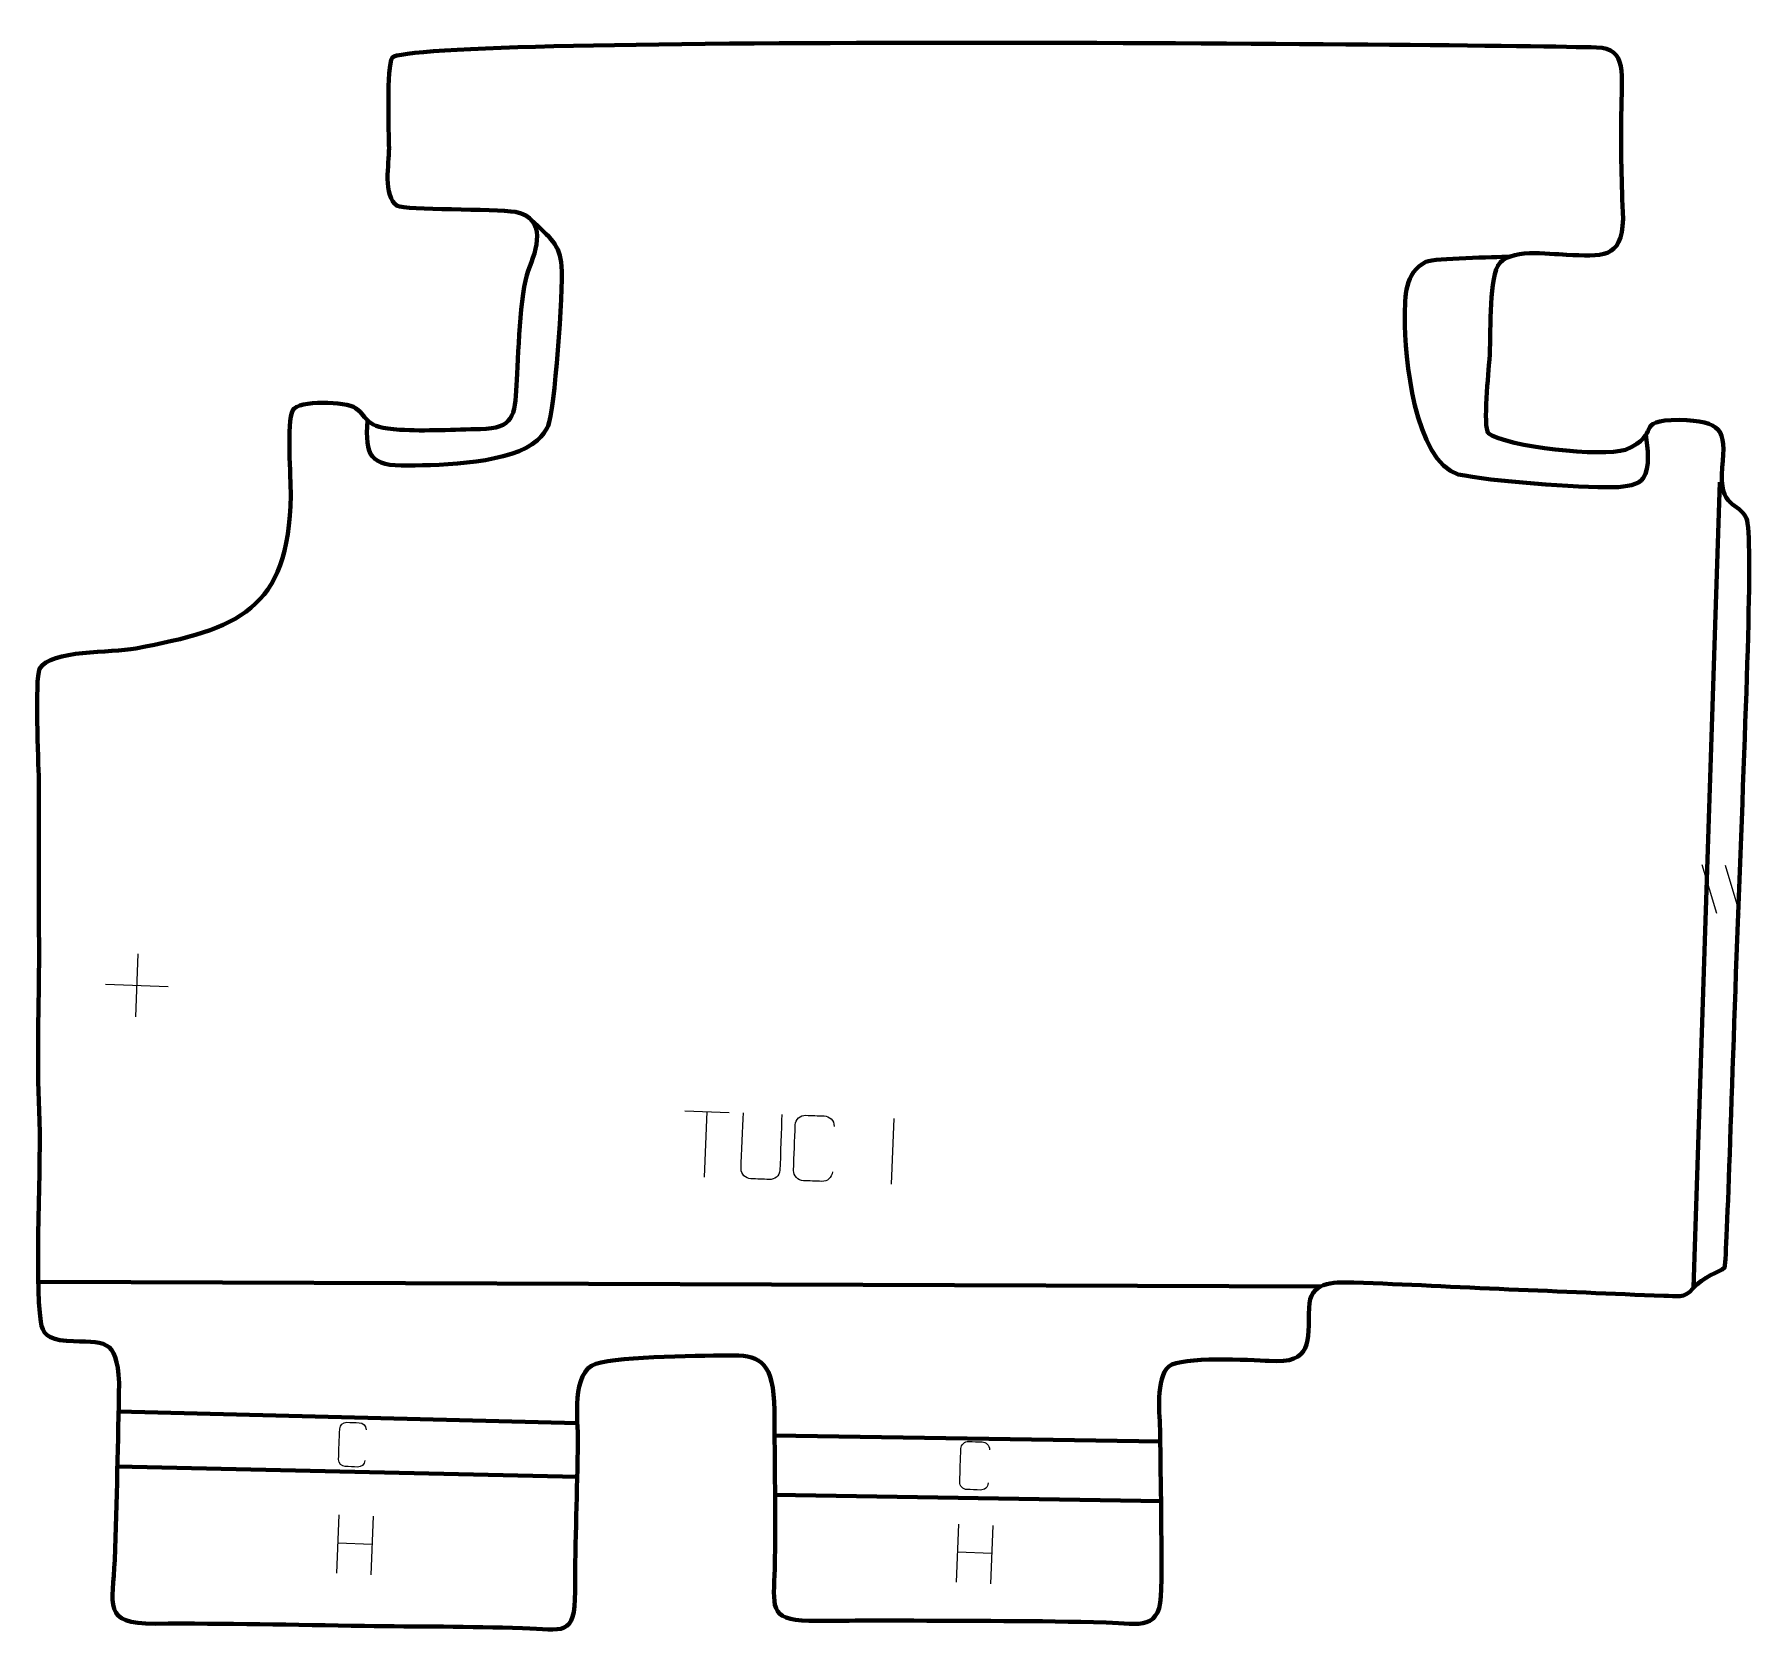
# Model space of a CAD drawing. Header units: millimetres. Extents: x -636 to 19, y 56 to 667.
import ezdxf

# ---------------------------------------------------------------- set-up
doc = ezdxf.new("R2010")
doc.units = ezdxf.units.MM
doc.header["$MEASUREMENT"] = 0
doc.layers.add('layer 1', color=7, linetype='Continuous', plot=False)
doc.layers.add('layer 2', color=7, linetype='Continuous')
doc.layers.add('layer 3', color=7, linetype='Continuous')

msp = doc.modelspace()

# ---------------------------------------------------------------- linework, layer by layer
at = {"layer": 'layer 1', "color": 250, "lineweight": 9}
for points in [[(-1.1659, 350.2505), (-1.1659, 350.2505), (4.3673, 331.6739), (4.3673, 331.6739)], [(7.7498, 349.9179), (7.7498, 349.9179), (13.283, 331.3413), (13.283, 331.3413)], [(-596.9367, 316.2049), (-596.9367, 316.2049), (-597.8305, 292.2436), (-597.8305, 292.2436)], [(-609.3642, 304.6711), (-609.3642, 304.6711), (-585.4029, 303.7773), (-585.4029, 303.7773)], [(-388.6389, 256.3803), (-388.6389, 256.3803), (-371.6635, 255.7471), (-371.6635, 255.7471)], [(-381.0803, 231.151), (-381.0803, 231.151), (-380.1501, 256.0873), (-380.1501, 256.0873)], [(-309.0208, 253.444), (-309.0208, 253.444), (-309.9517, 228.4872), (-309.9517, 228.4872)], [(-520.4611, 102.4445), (-520.4611, 102.4445), (-521.2884, 80.2673), (-521.2884, 80.2673)], [(-507.3545, 101.9556), (-507.3545, 101.9556), (-508.1877, 79.6208), (-508.1877, 79.6208)], [(-284.4195, 98.9352), (-284.4195, 98.9352), (-285.2467, 76.7579), (-285.2467, 76.7579)], [(-271.3129, 98.4463), (-271.3129, 98.4463), (-272.146, 76.1115), (-272.146, 76.1115)], [(-520.8404, 91.8089), (-520.8404, 91.8089), (-507.7512, 91.3206), (-507.7512, 91.3206)], [(-284.7988, 88.2995), (-284.7988, 88.2995), (-271.7096, 87.8113), (-271.7096, 87.8113)]]:
    msp.add_open_spline(points, degree=3, dxfattribs=at)
for points, knots in [([(-351.6641, 255.0286), (-351.871, 249.4929), (-352.1556, 239.2946), (-352.3618, 233.7581), (-352.3618, 233.7581), (-352.5849, 231.5253), (-354.3141, 230.1626), (-356.4607, 230.2322), (-356.4607, 230.2322), (-358.791, 230.3195), (-361.1212, 230.4065), (-363.4511, 230.493), (-363.4511, 230.493), (-365.3786, 230.4632), (-367.2816, 232.352), (-367.198, 234.2948), (-367.198, 234.2948), (-366.9902, 239.8528), (-366.5157, 250.0175), (-366.3088, 255.5749)], [0, 0, 0, 0, 0.16666667, 0.16666667, 0.16666667, 0.16666667, 0.33333333, 0.33333333, 0.33333333, 0.33333333, 0.5, 0.5, 0.5, 0.5, 0.66666667, 0.66666667, 0.66666667, 0.66666667, 1, 1, 1, 1]), ([(-332.3703, 233.1542), (-332.5966, 230.8376), (-334.3278, 229.4216), (-336.4744, 229.4908), (-336.4744, 229.4908), (-338.8047, 229.5781), (-341.135, 229.6651), (-343.4648, 229.7516), (-343.4648, 229.7516), (-345.3925, 229.718), (-347.293, 231.6747), (-347.2066, 233.6902), (-347.2066, 233.6902), (-346.9911, 239.4562), (-346.776, 245.2219), (-346.5614, 250.9872), (-346.5614, 250.9872), (-346.4774, 253.1236), (-344.6679, 254.7766), (-342.5175, 254.6829), (-342.5175, 254.6829), (-340.1934, 254.5962), (-337.8689, 254.5095), (-335.5444, 254.4228), (-335.5444, 254.4228), (-333.5978, 254.3857), (-331.6634, 252.821), (-331.7276, 250.384)], [0, 0, 0, 0, 0.125, 0.125, 0.125, 0.125, 0.25, 0.25, 0.25, 0.25, 0.375, 0.375, 0.375, 0.375, 0.5, 0.5, 0.5, 0.5, 0.625, 0.625, 0.625, 0.625, 0.75, 0.75, 0.75, 0.75, 1, 1, 1, 1]), ([(-510.4832, 123.1538), (-510.6362, 121.5865), (-511.8075, 120.6285), (-513.2598, 120.6754), (-513.2598, 120.6754), (-514.8363, 120.7344), (-516.4128, 120.7933), (-517.9891, 120.8518), (-517.9891, 120.8518), (-519.2932, 120.8291), (-520.579, 122.1529), (-520.5205, 123.5164), (-520.5205, 123.5164), (-520.3748, 127.4174), (-520.2293, 131.3182), (-520.084, 135.2187), (-520.084, 135.2187), (-520.0272, 136.6641), (-518.803, 137.7824), (-517.3482, 137.719), (-517.3482, 137.719), (-515.7758, 137.6603), (-514.2032, 137.6017), (-512.6306, 137.543), (-512.6306, 137.543), (-511.3136, 137.5179), (-510.0049, 136.4593), (-510.0483, 134.8106)], [0, 0, 0, 0, 0.125, 0.125, 0.125, 0.125, 0.25, 0.25, 0.25, 0.25, 0.375, 0.375, 0.375, 0.375, 0.5, 0.5, 0.5, 0.5, 0.625, 0.625, 0.625, 0.625, 0.75, 0.75, 0.75, 0.75, 1, 1, 1, 1]), ([(-273.0115, 114.5924), (-273.1776, 112.8921), (-274.4483, 111.8528), (-276.0239, 111.9036), (-276.0239, 111.9036), (-277.7342, 111.9677), (-279.4446, 112.0315), (-281.1547, 112.095), (-281.1547, 112.095), (-282.5695, 112.0704), (-283.9645, 113.5066), (-283.9011, 114.9859), (-283.9011, 114.9859), (-283.7429, 119.218), (-283.5851, 123.4499), (-283.4275, 127.6816), (-283.4275, 127.6816), (-283.3659, 129.2497), (-282.0377, 130.463), (-280.4594, 130.3942), (-280.4594, 130.3942), (-278.7535, 130.3305), (-277.0474, 130.2669), (-275.3413, 130.2032), (-275.3413, 130.2032), (-273.9125, 130.176), (-272.4927, 129.0275), (-272.5398, 127.2389)], [0, 0, 0, 0, 0.125, 0.125, 0.125, 0.125, 0.25, 0.25, 0.25, 0.25, 0.375, 0.375, 0.375, 0.375, 0.5, 0.5, 0.5, 0.5, 0.625, 0.625, 0.625, 0.625, 0.75, 0.75, 0.75, 0.75, 1, 1, 1, 1])]:
    msp.add_open_spline(points, degree=3, knots=knots, dxfattribs=at)
at = {"layer": 'layer 2', "color": 142, "lineweight": 158}
for points, knots in [([(-509.487, 519.4519), (-510.4801, 505.8133), (-508.7043, 502.0304), (-493.9832, 502.2009), (-493.9832, 502.2009), (-481.0138, 502.4399), (-454.4048, 502.989), (-444.7207, 511.9384), (-444.7207, 511.9384), (-442.8915, 513.6289), (-441.6187, 515.443), (-440.7286, 517.3611), (-440.7286, 517.3611), (-438.3528, 522.4807), (-434.792, 568.7509), (-435.5348, 578.2244), (-435.5348, 578.2244), (-436.1712, 586.3395), (-439.8436, 589.0513), (-447.2689, 595.9783)], [0, 0, 0, 0, 0.16666667, 0.16666667, 0.16666667, 0.16666667, 0.33333333, 0.33333333, 0.33333333, 0.33333333, 0.5, 0.5, 0.5, 0.5, 0.66666667, 0.66666667, 0.66666667, 0.66666667, 1, 1, 1, 1]), ([(-74.415, 581.8359), (-80.4176, 581.5563), (-102.2828, 581.2425), (-106.3219, 579.9022), (-106.3219, 579.9022), (-114.4449, 575.4641), (-114.1906, 566.9685), (-114.3859, 558.5636), (-114.3859, 558.5636), (-114.4806, 543.886), (-110.6342, 503.8598), (-93.953, 498.8639), (-93.953, 498.8639), (-81.8547, 496.3014), (-48.6297, 493.6848), (-34.7176, 493.9798), (-34.7176, 493.9798), (-29.7995, 494.0841), (-25.3208, 494.9108), (-23.5474, 497.3973), (-23.5474, 497.3973), (-20.6799, 501.4176), (-21.8882, 509.1789), (-22.5723, 513.7974)], [0, 0, 0, 0, 0.14285714, 0.14285714, 0.14285714, 0.14285714, 0.28571429, 0.28571429, 0.28571429, 0.28571429, 0.42857143, 0.42857143, 0.42857143, 0.42857143, 0.57142857, 0.57142857, 0.57142857, 0.57142857, 0.71428571, 0.71428571, 0.71428571, 0.71428571, 1, 1, 1, 1])]:
    msp.add_open_spline(points, degree=3, knots=knots, dxfattribs=at)
for points in [[(5.6264, 495.9006), (5.6264, 495.9006), (-4.3151, 189.0065), (-4.3151, 189.0065)], [(-146.4486, 189.4368), (-146.4486, 189.4368), (-634.4805, 191.2035), (-634.4805, 191.2035)], [(-604.3348, 141.8201), (-604.3348, 141.8201), (-429.556, 137.412), (-429.556, 137.412)], [(-354.4213, 132.739), (-354.4213, 132.739), (-207.4995, 130.4247), (-207.4995, 130.4247)], [(-604.7578, 120.9248), (-604.7578, 120.9248), (-429.6149, 116.8766), (-429.6149, 116.8766)], [(-354.2296, 110.0084), (-354.2296, 110.0084), (-207.2149, 107.6611), (-207.2149, 107.6611)]]:
    msp.add_open_spline(points, degree=3, dxfattribs=at)
at = {"layer": 'layer 3', "color": 242, "lineweight": 158}
msp.add_open_spline([(-41.2682, 661.5283), (-29.4764, 661.1927), (-31.7036, 651.5526), (-31.9158, 635.7217), (-31.9158, 635.7217), (-32.0969, 622.2036), (-31.7337, 609.6483), (-31.2042, 596.1702), (-31.2042, 596.1702), (-31.6593, 580.6003), (-39.3252, 582.0373), (-52.7969, 582.5361), (-52.7969, 582.5361), (-59.5127, 582.7848), (-74.9937, 585.1944), (-78.9138, 578.3822), (-78.9138, 578.3822), (-82.3222, 571.2999), (-81.5093, 551.8118), (-82.1107, 542.6638), (-82.1107, 542.6638), (-82.4159, 538.2981), (-84.6224, 516.9414), (-82.5644, 514.5935), (-82.5644, 514.5935), (-75.2836, 509.1526), (-39.0968, 505.4718), (-30.3294, 508.2392), (-30.3294, 508.2392), (-15.6647, 514.2511), (-28.0767, 519.5075), (-9.7338, 519.6196), (-9.7338, 519.6196), (6.2868, 519.2141), (8.0951, 516.0077), (6.6137, 501.4873), (6.6137, 501.4873), (5.0023, 485.693), (13.0849, 488.4326), (15.7908, 482.0762), (15.7908, 482.0762), (18.5351, 475.6292), (15.3533, 404.3503), (12.7591, 334.62), (12.7591, 334.62), (10.1794, 265.2753), (8.1972, 197.4609), (7.4508, 196.6762), (7.4508, 196.6762), (5.5599, 194.688), (-0.7486, 193.4196), (-4.6286, 188.6257), (-4.6286, 188.6257), (-7.6775, 184.8588), (-10.7139, 185.7505), (-15.6847, 185.922), (-15.6847, 185.922), (-35.3019, 186.5987), (-55.0989, 187.6099), (-74.755, 188.362), (-74.755, 188.362), (-94.4157, 189.1429), (-114.1521, 190.3668), (-133.8026, 190.9244), (-133.8026, 190.9244), (-142.1713, 191.1618), (-150.5102, 191.2354), (-150.8319, 181.3326), (-150.8319, 181.3326), (-151.2506, 168.4476), (-149.2921, 159.9796), (-166.0343, 161.0708), (-166.0343, 161.0708), (-172.9363, 161.4895), (-199.5566, 162.8462), (-204.1796, 159.0064), (-204.1796, 159.0064), (-209.4516, 154.6278), (-207.6209, 140.3664), (-207.5371, 133.6496), (-207.5371, 133.6496), (-207.3165, 114.0337), (-206.9328, 93.7903), (-207.113, 74.2217), (-207.113, 74.2217), (-207.263, 57.9149), (-214.9469, 60.9876), (-228.0948, 61.3913), (-228.0948, 61.3913), (-253.7797, 62.1799), (-280.3704, 61.9369), (-306.1632, 62.177), (-306.1632, 62.177), (-317.9202, 62.2818), (-329.6485, 61.9985), (-341.3271, 62.0781), (-341.3271, 62.0781), (-357.0797, 62.1856), (-354.6538, 68.145), (-354.3478, 81.9202), (-354.3478, 81.9202), (-354.0154, 101.9433), (-354.3422, 122.2713), (-354.5101, 142.3195), (-354.5101, 142.3195), (-354.6598, 160.1721), (-359.8123, 163.1387), (-369.854, 163.1512), (-369.854, 163.1512), (-379.926, 163.1639), (-413.1901, 162.9093), (-422.5018, 160.0005), (-422.5018, 160.0005), (-431.9595, 157.0465), (-429.2641, 138.1192), (-429.3542, 130.6913), (-429.3542, 130.6913), (-429.6102, 111.4695), (-430.4112, 92.6175), (-430.4282, 73.3281), (-430.4282, 73.3281), (-430.4439, 55.669), (-434.8202, 58.7377), (-450.5082, 59.2699), (-450.5082, 59.2699), (-470.536, 59.9492), (-490.6147, 59.8522), (-510.6543, 60.1189), (-510.6543, 60.1189), (-537.3633, 60.4991), (-563.6949, 61.1907), (-590.4386, 60.9684), (-590.4386, 60.9684), (-610.8065, 60.7993), (-606.4838, 68.1964), (-605.7996, 85.2546), (-605.7996, 85.2546), (-604.9284, 107.5449), (-604.5684, 130.3695), (-604.1222, 152.708), (-604.1222, 152.708), (-605.0556, 170.3168), (-609.5667, 167.9475), (-624.1702, 168.7482), (-624.1702, 168.7482), (-631.4126, 169.1454), (-633.3345, 171.7449), (-633.9595, 176.0178), (-633.9595, 176.0178), (-636.3955, 192.6706), (-633.6183, 237.3194), (-634.5475, 256.3359), (-634.5475, 256.3359), (-635.5252, 276.3452), (-634.6026, 296.4021), (-634.6301, 316.4352), (-634.6301, 316.4352), (-634.6597, 337.9706), (-634.6893, 359.5062), (-634.7189, 381.0417), (-634.7189, 381.0417), (-634.7189, 381.0417), (-634.721, 382.5442), (-634.721, 382.5442), (-634.721, 382.5442), (-634.8441, 389.6765), (-636.2431, 420.5099), (-634.4529, 424.8016), (-634.4529, 424.8016), (-629.9955, 432.1875), (-607.3722, 430.7441), (-597.7189, 432.5454), (-597.7189, 432.5454), (-558.7642, 440.0021), (-539.4809, 446.9464), (-538.7207, 490.823), (-538.7207, 490.823), (-538.6609, 497.6129), (-540.4183, 518.6217), (-537.9561, 523.3319), (-537.9561, 523.3319), (-535.8889, 527.286), (-517.5842, 526.6409), (-514.027, 524.0996), (-514.027, 524.0996), (-508.6755, 520.2767), (-511.2443, 516.7831), (-497.1996, 515.8912), (-497.1996, 515.8912), (-487.7267, 515.2895), (-476.1088, 515.9498), (-466.4732, 516.1449), (-466.4732, 516.1449), (-453.9511, 516.3985), (-453.3787, 521.0554), (-452.7264, 532.8847), (-452.7264, 532.8847), (-452.1807, 542.8024), (-451.4118, 568.3604), (-448.2583, 576.4313), (-448.2583, 576.4313), (-445.0228, 584.7123), (-440.9064, 596.1748), (-453.0741, 598.846), (-453.0741, 598.846), (-461.3261, 600.1234), (-494.9472, 599.579), (-498.183, 601.1524), (-498.183, 601.1524), (-503.7544, 605.1625), (-501.2639, 617.1005), (-501.299, 623.1818), (-501.299, 623.1818), (-501.3303, 628.5904), (-502.3788, 654.3955), (-500.0415, 657.6116), (-500.0415, 657.6116), (-493.5748, 666.5099), (-79.9745, 662.6297), (-41.2682, 661.5283)], degree=3, knots=[0, 0, 0, 0, 0.01785714, 0.01785714, 0.01785714, 0.01785714, 0.03571429, 0.03571429, 0.03571429, 0.03571429, 0.05357143, 0.05357143, 0.05357143, 0.05357143, 0.07142857, 0.07142857, 0.07142857, 0.07142857, 0.08928571, 0.08928571, 0.08928571, 0.08928571, 0.10714286, 0.10714286, 0.10714286, 0.10714286, 0.125, 0.125, 0.125, 0.125, 0.14285714, 0.14285714, 0.14285714, 0.14285714, 0.16071429, 0.16071429, 0.16071429, 0.16071429, 0.17857143, 0.17857143, 0.17857143, 0.17857143, 0.19642857, 0.19642857, 0.19642857, 0.19642857, 0.21428571, 0.21428571, 0.21428571, 0.21428571, 0.23214286, 0.23214286, 0.23214286, 0.23214286, 0.25, 0.25, 0.25, 0.25, 0.26785714, 0.26785714, 0.26785714, 0.26785714, 0.28571429, 0.28571429, 0.28571429, 0.28571429, 0.30357143, 0.30357143, 0.30357143, 0.30357143, 0.32142857, 0.32142857, 0.32142857, 0.32142857, 0.33928571, 0.33928571, 0.33928571, 0.33928571, 0.35714286, 0.35714286, 0.35714286, 0.35714286, 0.375, 0.375, 0.375, 0.375, 0.39285714, 0.39285714, 0.39285714, 0.39285714, 0.41071429, 0.41071429, 0.41071429, 0.41071429, 0.42857143, 0.42857143, 0.42857143, 0.42857143, 0.44642857, 0.44642857, 0.44642857, 0.44642857, 0.46428571, 0.46428571, 0.46428571, 0.46428571, 0.48214286, 0.48214286, 0.48214286, 0.48214286, 0.5, 0.5, 0.5, 0.5, 0.51785714, 0.51785714, 0.51785714, 0.51785714, 0.53571429, 0.53571429, 0.53571429, 0.53571429, 0.55357143, 0.55357143, 0.55357143, 0.55357143, 0.57142857, 0.57142857, 0.57142857, 0.57142857, 0.58928571, 0.58928571, 0.58928571, 0.58928571, 0.60714286, 0.60714286, 0.60714286, 0.60714286, 0.625, 0.625, 0.625, 0.625, 0.64285714, 0.64285714, 0.64285714, 0.64285714, 0.66071429, 0.66071429, 0.66071429, 0.66071429, 0.67857143, 0.67857143, 0.67857143, 0.67857143, 0.69642857, 0.69642857, 0.69642857, 0.69642857, 0.71428571, 0.71428571, 0.71428571, 0.71428571, 0.73214286, 0.73214286, 0.73214286, 0.73214286, 0.75, 0.75, 0.75, 0.75, 0.76785714, 0.76785714, 0.76785714, 0.76785714, 0.78571429, 0.78571429, 0.78571429, 0.78571429, 0.80357143, 0.80357143, 0.80357143, 0.80357143, 0.82142857, 0.82142857, 0.82142857, 0.82142857, 0.83928571, 0.83928571, 0.83928571, 0.83928571, 0.85714286, 0.85714286, 0.85714286, 0.85714286, 0.875, 0.875, 0.875, 0.875, 0.89285714, 0.89285714, 0.89285714, 0.89285714, 0.91071429, 0.91071429, 0.91071429, 0.91071429, 0.92857143, 0.92857143, 0.92857143, 0.92857143, 0.94642857, 0.94642857, 0.94642857, 0.94642857, 0.96428571, 0.96428571, 0.96428571, 0.96428571, 1, 1, 1, 1], dxfattribs=at)

doc.saveas('drawing.dxf')
